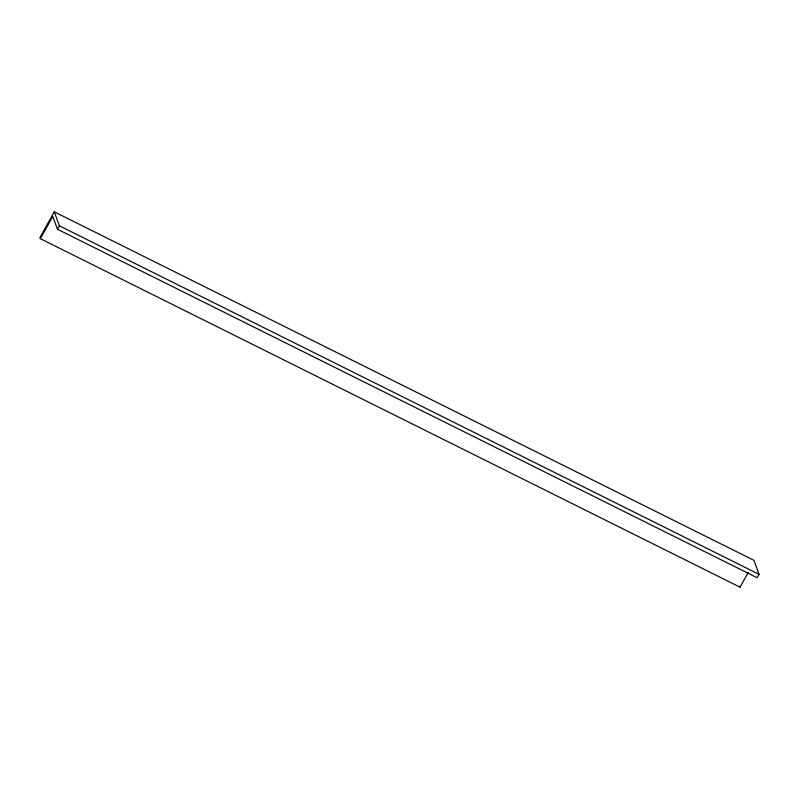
<?xml version="1.0" encoding="UTF-8"?>
<svg xmlns="http://www.w3.org/2000/svg" width="799" height="799" viewBox="0 0 799 799"><rect width="100%" height="100%" fill="white"/><g stroke="black" fill="none" stroke-linecap="round" stroke-linejoin="round"><path stroke-width="1.2" d="M40.359 238.671L52.774 216.379L57.458 229.253L757.142 577.757L759.05 574.331L753.956 560.329L54.282 211.825L39.95 237.553L40.359 238.671L740.034 587.175L748.313 572.314M57.458 229.253L59.376 225.817L54.282 211.825M59.376 225.817L759.05 574.331M739.624 586.057L740.034 587.175"/></g></svg>
